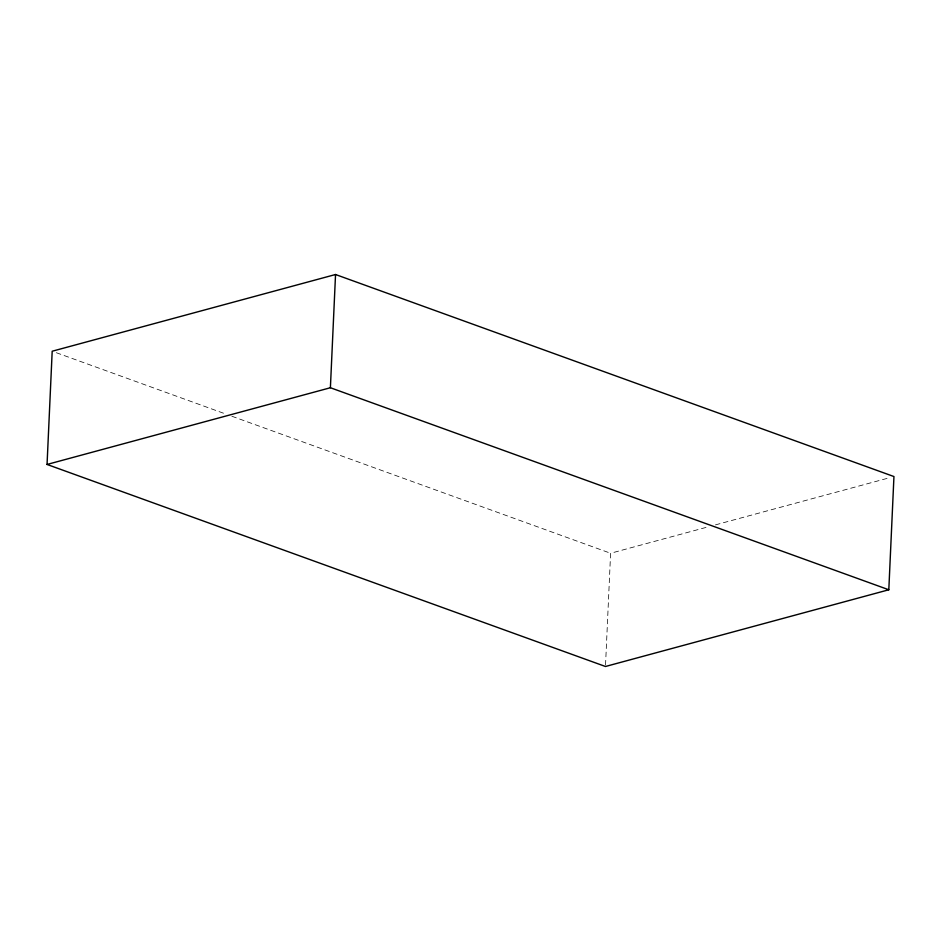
<?xml version="1.0" encoding="UTF-8"?>
<svg xmlns="http://www.w3.org/2000/svg" width="941" height="941" viewBox="0 0 941 941"><rect width="100%" height="100%" fill="white"/><g stroke="black" fill="none" stroke-linecap="round" stroke-linejoin="round"><path stroke-width="0.71" stroke-dasharray="4.71 3.53" d="M605.534 665.028L610.603 553.261L708.361 526.795M715.442 524.878L889.704 477.699M56.342 352.722L226.346 414.24M231.874 416.24L610.603 553.261"/><path stroke-width="1.41" d="M47.05 464.454L52.19 351.228L335.537 274.513L893.95 476.546L888.81 589.772L605.463 666.487L47.05 464.454L330.397 387.739L888.81 589.772M330.397 387.739L335.537 274.513"/></g></svg>
